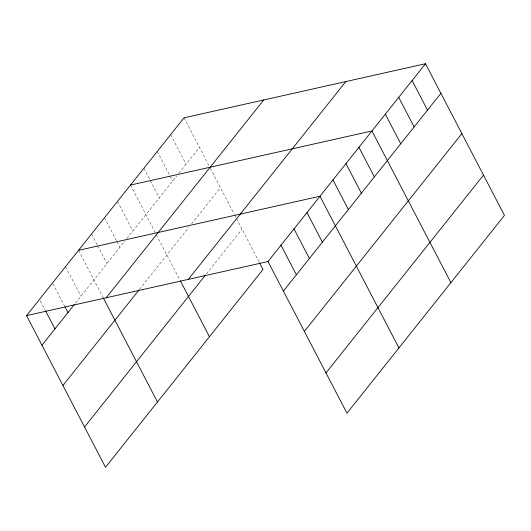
<?xml version="1.0" encoding="UTF-8"?>
<svg xmlns="http://www.w3.org/2000/svg" width="531" height="531" viewBox="0 0 531 531"><rect width="100%" height="100%" fill="white"/><g stroke="black" fill="none" stroke-linecap="round" stroke-linejoin="round"><path stroke-width="0.4" stroke-dasharray="2.65 1.99" d="M75.442 303.155L124.918 241.014M126.916 238.505L176.796 175.854M178.854 173.272L199.45 147.406M139.387 289.461L189.016 227.135M191.591 223.903L220.425 187.689M206.499 273.81L242.03 229.193M184.045 117.809L209.566 166.827M210.309 168.267L234.204 214.166M234.576 214.876L236.069 217.743M236.441 218.453L259.254 262.281M170.657 134.622L186.069 164.218M157.269 151.435L169.674 175.257M170.046 175.98L172.681 181.031M143.888 168.247L149.895 179.797M150.273 180.52L159.293 197.844M130.5 185.06L155.264 232.638M156.386 234.795L179.909 279.983M117.504 201.382L132.909 230.978M104.507 217.697L116.535 240.795M116.913 241.519L119.92 247.293M91.518 234.018L97.153 244.844M97.531 245.568L106.923 263.615M78.522 250.333L102.914 297.194M65.532 266.655L80.938 296.252M52.914 283.693L64.563 306.068M40.296 300.732L45.181 310.117"/><path stroke-width="0.8" d="M259.626 262.998L262.998 269.469L105.503 467.273L26.55 315.606L184.045 117.809L425.497 63.727L504.45 215.394L346.955 413.191L268.002 261.531L425.497 63.727M41.956 345.203L74.44 304.409M106.227 297.765L263.728 99.961M62.923 385.486L138.89 290.085M188.326 279.372L345.82 81.575M84.529 426.99L205.47 275.104M283.408 291.121L440.903 93.323M304.376 331.404L461.877 133.606M325.981 372.908L483.482 175.111M130.5 185.06L371.952 130.978L450.899 282.645M78.522 250.333L319.974 196.251L398.927 347.918M26.55 315.606L268.002 261.531M412.109 80.539L427.515 110.136M398.721 97.352L414.134 126.949M385.34 114.165L400.746 143.762M358.956 147.299L374.362 176.896M345.96 163.614L361.372 193.211M332.97 179.936L348.376 209.533M306.984 212.573L322.39 242.169M293.988 228.888L309.394 258.484M280.999 245.209L296.404 274.806M180.281 280.7L209.446 336.727M103.293 297.918L157.475 402M64.935 306.792L67.941 312.567M45.553 310.841L54.952 328.888"/></g></svg>
